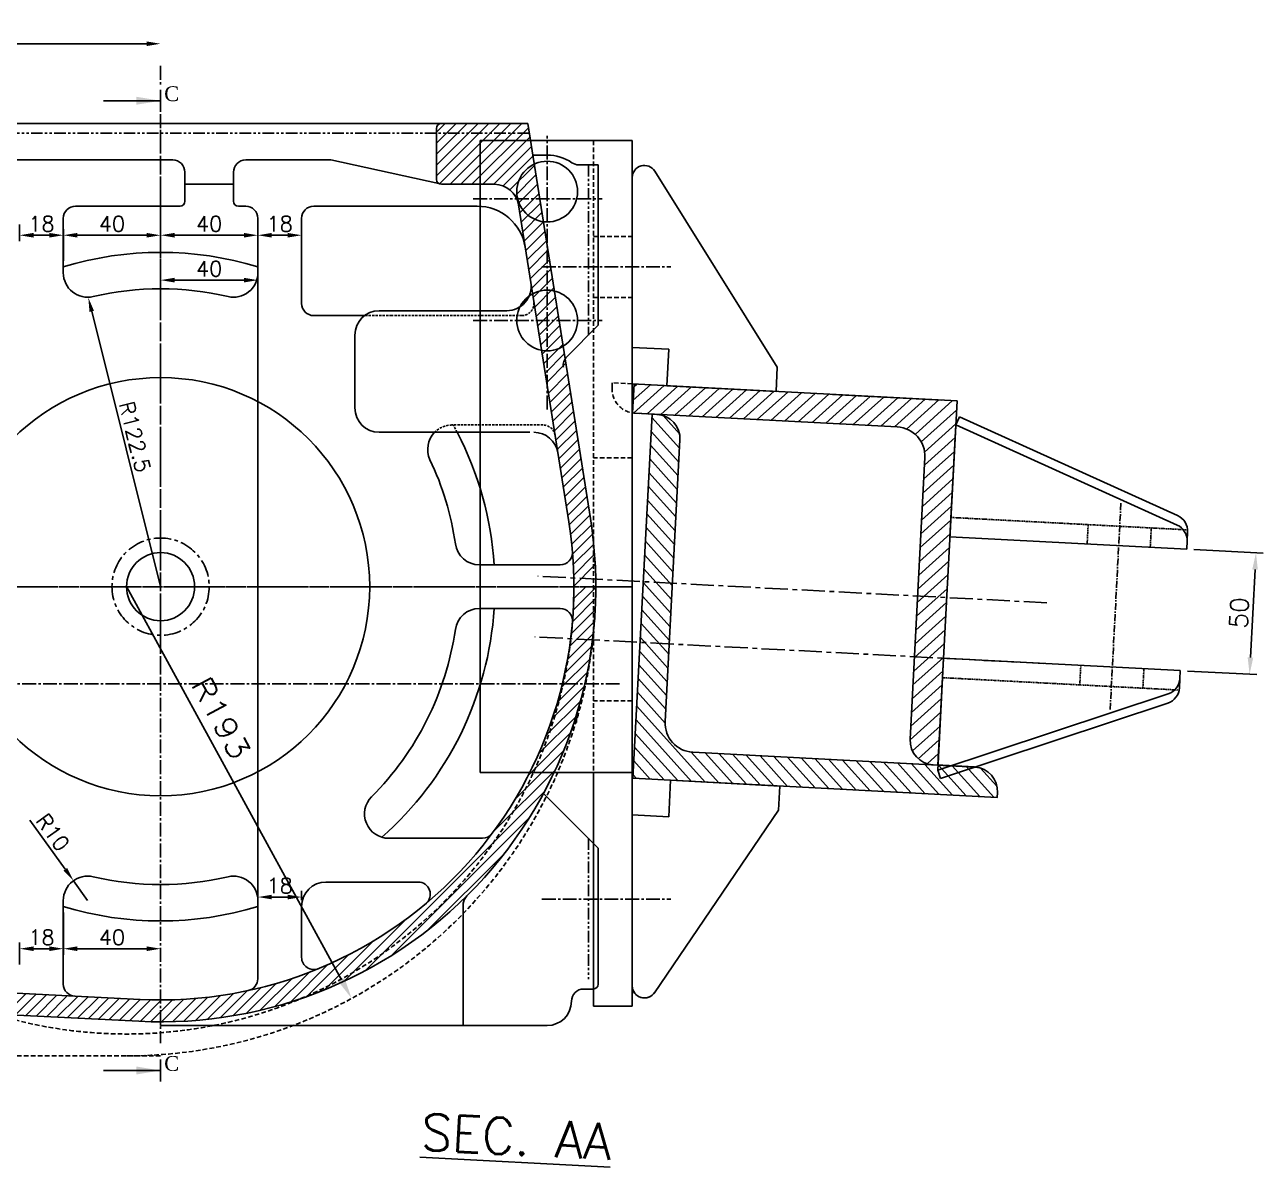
# Model space of a CAD drawing. Header units: millimetres. Extents: x -3508 to 12243, y -3609 to 4092.
# Drawn here: x 2310 to 2819, y -3385 to -2915 of the extents above; entities that cross this region are included whole.
import ezdxf

# ---------------------------------------------------------------- set-up
doc = ezdxf.new("R2010")
doc.units = ezdxf.units.MM
doc.header["$LTSCALE"] = 0.3
doc.header["$PDSIZE"] = -50
for name, pattern in [('CENTER', [50.8, 31.75, -6.35, 6.35, -6.35]), ('CENTER2', [28.575, 19.05, -3.175, 3.175, -3.175]), ('HIDDEN', [9.525, 6.35, -3.175]), ('HIDDEN2', [4.7625, 3.175, -1.5875]), ('PHANTOM2', [31.75, 15.875, -3.175, 3.175, -3.175, 3.175, -3.175])]:
    doc.linetypes.add(name, pattern=pattern)
doc.layers.add('AM_5', color=3, linetype='Continuous', lineweight=25)
for name, color, linetype in [('center', 1, 'CENTER2'), ('CHAIN ...', 8, 'PHANTOM2'), ('hatch', 6, 'Continuous'), ('hidden', 4, 'HIDDEN2')]:
    doc.layers.add(name, color=color, linetype=linetype)
doc.styles.add('ROMANTIC', font='romantic.ttf')
doc.styles.add('rs', font='romans.shx')
doc.styles.get("Standard").update_dxf_attribs({"font": 'romans.shx', "width": 1.2})
doc.dimstyles.new('AM_ISO$4', dxfattribs={"dimtxt": 3.5, "dimasz": 3.5, "dimexe": 1, "dimexo": 1, "dimgap": 1.5, "dimtad": 1, "dimtoh": 1, "dimdsep": 46, "dimtxsty": 'Standard', "dimcen": 0, "dimclrd": 256, "dimclre": 256, "dimclrt": 2, "dimadec": 0, "dimazin": 2, "dimtp": 0.1, "dimtm": 0.1, "dimtfac": 0.71, "dimtdec": 3, "dimtofl": 0, "dimtmove": 0, "dimatfit": 0, "dimfxl": 0, "dimlwd": -1, "dimlwe": -1, "dimarcsym": 0})
doc.dimstyles.new('ISO-25', dxfattribs={"dimscale": 2.5, "dimtxt": 2.5, "dimasz": 2.5, "dimexe": 0.7, "dimexo": 0.625, "dimtad": 1, "dimdec": 3, "dimlfac": -1, "dimzin": 9, "dimdsep": 46, "dimtxsty": 'Standard', "dimcen": 2.5, "dimclrd": 1, "dimclre": 1, "dimclrt": 7, "dimazin": 0, "dimtfac": 0.65, "dimtdec": 3, "dimtmove": 0, "dimatfit": 3, "dimfxl": 0, "dimtolj": 1, "dimarcsym": 0})
doc.dimstyles.new('sarab', dxfattribs={"dimscale": 3, "dimtxt": 2.5, "dimasz": 2.3, "dimexe": 1, "dimexo": 1, "dimtad": 1, "dimdec": 3, "dimdsep": 46, "dimtxsty": 'rs', "dimcen": 0, "dimclrd": 1, "dimclre": 1, "dimclrt": 7, "dimadec": 3, "dimazin": 2, "dimtfac": 1, "dimtdec": 3, "dimtmove": 0, "dimatfit": 3, "dimfxl": 0, "dimarcsym": 0})

# ---------------------------------------------------------------- blocks, each defined once
blk = doc.blocks.new('*D967')
at = {"color": 1, "lineweight": -2, "transparency": 16777216}
for p, q in [((2790.88, -3130.72), (2819.36, -3132.21)), ((2816.01, -3138.94), (2814.11, -3175.09)), ((2788.26, -3180.65), (2816.75, -3182.14))]:
    blk.add_line(p, q, dxfattribs=at)
at = {"color": 1, "transparency": 16777216}
for points in [[(2814.86, -3138.88), (2817.15, -3139), (2816.37, -3132.05)], [(2812.96, -3175.03), (2815.26, -3175.15), (2813.75, -3181.98)]]:
    blk.add_solid(points, dxfattribs=at)
at = {"layer": 'Defpoints', "color": 0, "transparency": 16777216}
for p in [(2787.88, -3130.56), (2785.27, -3180.49), (2813.75, -3181.98)]:
    blk.add_point(p, dxfattribs=at)
at = {"color": 7, "transparency": 16777216, "insert": (2809.44, -3156.72), "char_height": 7.5, "attachment_point": 5, "rotation": 87, "style": 'rs'}
blk.add_mtext('50', dxfattribs=at)
blk = doc.blocks.new('A$C0B2B49AC')
for p, q in [((45, 10), (-9.58, 87.87)), ((-15, 15), (-18.66, 84.9)), ((-15, 15), (0, 15)), ((0, 15), (0, 0)), ((45, 0), (45, 10)), ((0, 0), (45, 0))]:
    blk.add_line(p, q)
blk.add_arc((-13.67, 85), 5, 35.0251, 183)
blk = doc.blocks.new('A$C41934899')
for p, q in [((45, 10), (-2.05, 87.59)), ((-15, 15), (-11.32, 85.26)), ((-15, 15), (0, 15)), ((0, 15), (0, 0)), ((45, 0), (45, 10)), ((0, 0), (45, 0))]:
    blk.add_line(p, q)
for start in [29.0251, 31.2311]:
    blk.add_arc((-6.32, 85), 5, start, 177)
blk = doc.blocks.new('*D1036')
at = {"color": 1, "lineweight": -2, "transparency": 16777216}
for p, q in [((1646.8, -3271.03), (1646.8, -3258.03)), ((1686.8, -3265.08), (1686.8, -3258.03)), ((1681.05, -3260.53), (1652.55, -3260.53))]:
    blk.add_line(p, q, dxfattribs=at)
at = {"color": 1, "transparency": 16777216}
for points in [[(1652.55, -3259.58), (1652.55, -3261.49), (1646.8, -3260.53)], [(1681.05, -3259.58), (1681.05, -3261.49), (1686.8, -3260.53)]]:
    blk.add_solid(points, dxfattribs=at)
at = {"layer": 'Defpoints', "color": 0, "transparency": 16777216}
for p in [(1646.8, -3260.53), (1686.8, -3267.58), (1646.8, -3273.53)]:
    blk.add_point(p, dxfattribs=at)
at = {"color": 7, "transparency": 16777216, "insert": (1666.8, -3255.85), "char_height": 6.25, "attachment_point": 5, "style": 'rs'}
blk.add_mtext('40', dxfattribs=at)
blk = doc.blocks.new('*D1038')
at = {"color": 1, "lineweight": -2, "transparency": 16777216}
for p, q in [((1686.8, -3265.08), (1686.8, -3258.03)), ((1726.8, -3271.03), (1726.8, -3258.03)), ((1692.55, -3260.53), (1721.05, -3260.53))]:
    blk.add_line(p, q, dxfattribs=at)
at = {"color": 1, "transparency": 16777216}
for points in [[(1692.55, -3259.58), (1692.55, -3261.49), (1686.8, -3260.53)], [(1721.05, -3259.58), (1721.05, -3261.49), (1726.8, -3260.53)]]:
    blk.add_solid(points, dxfattribs=at)
at = {"layer": 'Defpoints', "color": 0, "transparency": 16777216}
for p in [(1726.8, -3260.53), (1686.8, -3267.58), (1726.8, -3273.53)]:
    blk.add_point(p, dxfattribs=at)
at = {"color": 7, "transparency": 16777216, "insert": (1706.8, -3255.85), "char_height": 6.25, "attachment_point": 5, "style": 'rs'}
blk.add_mtext('40', dxfattribs=at)
blk = doc.blocks.new('*D1039')
at = {"color": 1, "lineweight": -2, "transparency": 16777216}
for p, q in [((1744.8, -3256.08), (1744.8, -3263.03)), ((1732.55, -3260.53), (1739.05, -3260.53))]:
    blk.add_line(p, q, dxfattribs=at)
at = {"color": 1, "transparency": 16777216}
for points in [[(1732.55, -3259.58), (1732.55, -3261.49), (1726.8, -3260.53)], [(1739.05, -3259.58), (1739.05, -3261.49), (1744.8, -3260.53)]]:
    blk.add_solid(points, dxfattribs=at)
at = {"layer": 'Defpoints', "color": 0, "transparency": 16777216}
for p in [(1744.8, -3253.58), (1726.8, -3260.53), (1744.8, -3260.53)]:
    blk.add_point(p, dxfattribs=at)
at = {"color": 7, "transparency": 16777216, "insert": (1735.8, -3255.85), "char_height": 6.25, "attachment_point": 5, "style": 'rs'}
blk.add_mtext('18', dxfattribs=at)
blk = doc.blocks.new('*D1040')
at = {"color": 1, "lineweight": -2, "transparency": 16777216}
for p, q in [((1628.8, -3256.08), (1628.8, -3263.03)), ((1641.05, -3260.53), (1634.55, -3260.53))]:
    blk.add_line(p, q, dxfattribs=at)
at = {"color": 1, "transparency": 16777216}
for points in [[(1634.55, -3259.58), (1634.55, -3261.49), (1628.8, -3260.53)], [(1641.05, -3259.58), (1641.05, -3261.49), (1646.8, -3260.53)]]:
    blk.add_solid(points, dxfattribs=at)
at = {"layer": 'Defpoints', "color": 0, "transparency": 16777216}
for p in [(1628.8, -3253.58), (1628.8, -3260.53), (1646.8, -3260.53)]:
    blk.add_point(p, dxfattribs=at)
at = {"color": 7, "transparency": 16777216, "insert": (1637.8, -3255.85), "char_height": 6.25, "attachment_point": 5, "style": 'rs'}
blk.add_mtext('18', dxfattribs=at)
blk = doc.blocks.new('*D1047')
at = {"color": 1, "lineweight": -2, "transparency": 16777216}
for p, q in [((1726.8, -3534.14), (1726.8, -3530.25)), ((1739.05, -3532.75), (1732.55, -3532.75)), ((1744.8, -3534.08), (1744.8, -3530.25))]:
    blk.add_line(p, q, dxfattribs=at)
at = {"color": 1, "transparency": 16777216}
for points in [[(1732.55, -3531.79), (1732.55, -3533.7), (1726.8, -3532.75)], [(1739.05, -3531.79), (1739.05, -3533.7), (1744.8, -3532.75)]]:
    blk.add_solid(points, dxfattribs=at)
at = {"layer": 'Defpoints', "color": 0, "transparency": 16777216}
for p in [(1726.8, -3532.75), (1726.8, -3536.64), (1744.8, -3536.58)]:
    blk.add_point(p, dxfattribs=at)
at = {"color": 7, "transparency": 16777216, "insert": (1735.8, -3528.06), "char_height": 6.25, "attachment_point": 5, "style": 'rs'}
blk.add_mtext('18', dxfattribs=at)
blk = doc.blocks.new('*D1048')
at = {"color": 1, "lineweight": -2, "transparency": 16777216}
for p, q in [((1686.8, -3270.08), (1686.8, -3281.5)), ((1721.05, -3279), (1692.55, -3279)), ((1726.8, -3534.14), (1726.8, -3276.5))]:
    blk.add_line(p, q, dxfattribs=at)
at = {"color": 1, "transparency": 16777216}
for points in [[(1692.55, -3278.04), (1692.55, -3279.96), (1686.8, -3279)], [(1721.05, -3278.04), (1721.05, -3279.96), (1726.8, -3279)]]:
    blk.add_solid(points, dxfattribs=at)
at = {"layer": 'Defpoints', "color": 0, "transparency": 16777216}
for p in [(1686.8, -3267.58), (1686.8, -3279), (1726.8, -3536.64)]:
    blk.add_point(p, dxfattribs=at)
at = {"color": 7, "transparency": 16777216, "insert": (1706.8, -3274.31), "char_height": 6.25, "attachment_point": 5, "style": 'rs'}
blk.add_mtext('40', dxfattribs=at)
blk = doc.blocks.new('*D1049')
at = {"color": 1, "lineweight": -2, "transparency": 16777216}
for p, q in [((1646.8, -3539.14), (1646.8, -3556.5)), ((1681.05, -3554), (1652.55, -3554))]:
    blk.add_line(p, q, dxfattribs=at)
at = {"color": 1, "transparency": 16777216}
for points in [[(1652.55, -3553.04), (1652.55, -3554.96), (1646.8, -3554)], [(1681.05, -3553.04), (1681.05, -3554.96), (1686.8, -3554)]]:
    blk.add_solid(points, dxfattribs=at)
at = {"layer": 'Defpoints', "color": 0, "transparency": 16777216}
for p in [(1646.8, -3536.64), (1646.8, -3554), (1686.8, -3554)]:
    blk.add_point(p, dxfattribs=at)
at = {"color": 7, "transparency": 16777216, "insert": (1666.8, -3549.31), "char_height": 6.25, "attachment_point": 5, "style": 'rs'}
blk.add_mtext('40', dxfattribs=at)
blk = doc.blocks.new('*D1026')
at = {"color": 1, "lineweight": -2, "transparency": 16777216}
for p, q in [((1628.8, -3560.49), (1628.8, -3551.5)), ((1641.05, -3554), (1634.55, -3554))]:
    blk.add_line(p, q, dxfattribs=at)
at = {"color": 1, "transparency": 16777216}
for points in [[(1634.55, -3553.04), (1634.55, -3554.96), (1628.8, -3554)], [(1641.05, -3553.04), (1641.05, -3554.96), (1646.8, -3554)]]:
    blk.add_solid(points, dxfattribs=at)
at = {"layer": 'Defpoints', "color": 0, "transparency": 16777216}
for p in [(1628.8, -3554), (1646.8, -3554), (1628.8, -3562.99)]:
    blk.add_point(p, dxfattribs=at)
at = {"color": 7, "transparency": 16777216, "insert": (1637.8, -3549.31), "char_height": 6.25, "attachment_point": 5, "style": 'rs'}
blk.add_mtext('18', dxfattribs=at)
blk = doc.blocks.new('*D1050')
at = {"color": 1, "lineweight": -2, "transparency": 16777216}
blk.add_line((1686.8, -3405.08), (1658.48, -3291.82), dxfattribs=at)
at = {"color": 1, "transparency": 16777216}
blk.add_solid([(1659.41, -3291.59), (1657.55, -3292.05), (1657.08, -3286.24)], dxfattribs=at)
at = {"layer": 'Defpoints', "color": 0, "transparency": 16777216}
for p in [(1657.08, -3286.24), (1686.8, -3405.08)]:
    blk.add_point(p, dxfattribs=at)
at = {"color": 7, "transparency": 16777216, "insert": (1676.22, -3343.44), "char_height": 6.25, "attachment_point": 5, "rotation": 284.0399, "style": 'rs'}
blk.add_mtext('R122.5', dxfattribs=at)
blk = doc.blocks.new('*D1056')
at = {"color": 1, "lineweight": -2, "transparency": 16777216}
for p, q in [((1467.8, -3245.58), (1467.8, -3179.27)), ((1681.05, -3181.77), (1473.55, -3181.77))]:
    blk.add_line(p, q, dxfattribs=at)
at = {"color": 1, "transparency": 16777216}
for points in [[(1473.55, -3180.82), (1473.55, -3182.73), (1467.8, -3181.77)], [(1681.05, -3180.82), (1681.05, -3182.73), (1686.8, -3181.77)]]:
    blk.add_solid(points, dxfattribs=at)
at = {"layer": 'Defpoints', "color": 0, "transparency": 16777216}
for p in [(1467.8, -3181.77), (1686.8, -3181.77), (1467.8, -3248.08)]:
    blk.add_point(p, dxfattribs=at)
at = {"color": 7, "transparency": 16777216, "insert": (1580.32, -3177.09), "char_height": 6.25, "attachment_point": 5, "style": 'rs'}
blk.add_mtext('219', dxfattribs=at)
blk = doc.blocks.new('*D1070')
at = {"color": 1, "lineweight": -2, "transparency": 16777216}
for p, q in [((1633.08, -3501.07), (1647.62, -3521.34)), ((1656.8, -3534.14), (1650.97, -3526.02))]:
    blk.add_line(p, q, dxfattribs=at)
at = {"color": 1, "transparency": 16777216}
blk.add_solid([(1648.4, -3520.79), (1646.84, -3521.9), (1650.97, -3526.02)], dxfattribs=at)
at = {"layer": 'Defpoints', "color": 0, "transparency": 16777216}
for p in [(1650.97, -3526.02), (1656.8, -3534.14)]:
    blk.add_point(p, dxfattribs=at)
at = {"color": 7, "transparency": 16777216, "insert": (1642.48, -3506.14), "char_height": 6.25, "attachment_point": 5, "rotation": 305.6528, "style": 'rs'}
blk.add_mtext('R10', dxfattribs=at)
blk = doc.blocks.new('*D1035')
at = {"layer": 'AM_5', "linetype": 'ByBlock', "transparency": 16777216}
blk.add_line((1672.8, -3405.08), (1761.17, -3566.76), dxfattribs=at)
at = {"layer": 'AM_5', "transparency": 16777216}
blk.add_solid([(1762.45, -3566.06), (1759.89, -3567.46), (1765.36, -3574.44)], dxfattribs=at)
at = {"layer": 'Defpoints', "color": 0, "transparency": 16777216}
for p in [(1672.8, -3405.08), (1765.36, -3574.44)]:
    blk.add_point(p, dxfattribs=at)
at = {"layer": 'AM_5', "color": 2, "transparency": 16777216, "insert": (1711.64, -3459.21), "char_height": 8.75, "attachment_point": 5, "rotation": 298.6593}
blk.add_mtext('R193', dxfattribs=at)
blk = doc.blocks.new('A$C2A2F07DF')
at = {"layer": 'hatch'}
h = blk.add_hatch(dxfattribs=at)
h.set_pattern_fill('ANSI31', color=2, style=0)
h.set_pattern_definition([(45, (-4343.4845, 207.352), (-2.245064, 2.245064), [])])
h.paths.add_polyline_path([(-307.25, -163.902), (-307.25, -154.89), (-404.775, -150.027, -0.3996949), (-419.978, -134.047), (-419.978, -33.919), (-417.67, 0), (-426.732, 0), (-428.978, -33.614), (-428.978, -134.047, 0.3996949), (-405.223, -159.016)])
h.paths.add_polyline_path([(-183.25, -170.085), (-183.25, -161.074), (-307.25, -154.89), (-307.25, -163.902)])
h.paths.add_polyline_path([(-183.25, -161.074), (-183.25, -170.085), (-8.915, -178.778, 0.0124564), (0, -179), (0, -170, -0.0124564), (-8.466, -169.789)])
h.paths.add_polyline_path([(179, 0), (170, 0, -0.4142136), (0, -170), (0, -179, 0.4142136)])
at = {"color": 2}
for p, q in [((0, 195.36), (0, 204.377)), ((151, 190.5), (-414, 190.5)), ((113.5, 188.5), (113.5, 167.5)), ((151, 190.5), (176.786, 28.064)), ((5, 175.5), (-65, 175.5)), ((70, 175.5), (35, 175.5)), ((70, 175.5), (114.433, 165.808)), ((159, 177.5), (152.903, 177.5)), ((180, 173.5), (171.961, 173.5)), ((180, 173.5), (180, 107.5)), ((10, 170.5), (10, 158.5)), ((30, 170.5), (30, 158.5)), ((30, 165.5), (10, 165.5)), ((115.5, 165.5), (137.318, 165.5)), ((8, 156.5), (-35, 156.5)), ((35, 156.5), (32, 156.5)), ((130.209, 156.5), (63, 156.5)), ((147.195, 157.068), (167.898, 26.653)), ((-40, 151.5), (-40, 129.059)), ((40, 151.5), (40, 129.059)), ((58, 151.5), (58, 116.5)), ((89.899, 113.5), (142.398, 113.5)), ((83.899, 111.5), (63, 111.5)), ((180, 107.5), (167.023, 94.523)), ((79.899, 103.5), (79.899, 73.5)), ((79.899, 88.5), (79.899, 88.5)), ((89.899, 63.5), (151.852, 63.5)), ((164.405, 9), (131.131, 9)), ((-61.25, 0), (-48.75, 0)), ((164.405, -9), (131.131, -9)), ((180, -107.5), (157.52, -85.02)), ((132.374, -103.5), (93.883, -103.5)), ((180, -107.5), (180, -163.5)), ((105.937, -121.5), (68, -121.5)), ((-40, -129.059), (-40, -163.46)), ((40, -129.059), (40, -161.245)), ((58, -131.5), (58, -152.499)), ((124.5, -129.918), (124.5, -180.5)), ((-8.466, -169.789), (-404.775, -150.027)), ((-8.915, -178.778), (-405.223, -159.016)), ((178.001, -165.5), (174, -165.5)), ((178.001, -165.5), (174, -165.5)), ((178, -165.5), (174, -165.5)), ((178, -165.5), (174, -165.5)), ((0, -180.5), (0, -179)), ((151, -180.5), (0, -180.5)), ((159, -180.5), (0, -180.5)), ((0, -203.516), (0, -194.5))]:
    blk.add_line(p, q, dxfattribs=at)
at = {"color": 4, "linetype": 'HIDDEN'}
blk.add_line((0, -193), (-94.064, -193), dxfattribs=at)
at = {"color": 2}
for radius in [86, 14]:
    blk.add_circle((0, 0), radius, dxfattribs=at)
for centre, radius, start, end in [((115.5, 188.5), 2, 90, 180), ((5, 170.5), 5, 0, 90), ((35, 170.5), 5, 90, 180), ((159, 159.5), 18, 55.69885, 90), ((171.961, 178.5), 5, 235.69885, 270), ((115.5, 167.5), 2, 180, 270), ((137.318, 155.5), 10, 9.0203, 90), ((8, 158.5), 2, 270, 0), ((32, 158.5), 2, 180, 270), ((-35, 151.5), 5, 90, 180), ((35, 151.5), 5, 0, 90), ((63, 151.5), 5, 90, 180), ((130.209, 136.5), 20, 9.0203, 90), ((0, 0), 137.5, 73.08761, 106.91239), ((-30, 129.059), 10, 180, 283.0861), ((30, 129.059), 10, 256.9139, 0), ((0, 0), 122.5, 76.9139, 103.0861), ((142.398, 123.5), 10, 270, 9.0203), ((63, 116.5), 5, 180, 270), ((89.899, 103.5), 10, 90, 180), ((170.613, 91.041), 5, 135, 188.3281), ((89.899, 73.5), 10, 180, 270), ((119.85, 56.5), 10, 135.573, 205.24027), ((0, 0), 137.5, 3.75295, 27.50449), ((153.511, 53.5), 10, 9.0203, 90), ((0, 0), 122.5, 8.24442, 25.24027), ((0, 0), 179, 267.14535, 9.0203), ((0, 0), 170, 267.14535, 9.0203), ((131.131, 19), 10, 188.24442, 270), ((164.405, 14), 5, 270, 4.86731), ((0, 0), 137.5, 311.44029, 356.24705), ((131.131, -19), 10, 90, 171.75558), ((164.405, -14), 5, 355.13269, 90), ((0, 0), 122.5, 315.11708, 351.75558), ((191, -55.857), 20, 163.69871, 180), ((93.883, -93.5), 10, 135.11708, 270), ((132.374, -98.5), 5, 270, 323.34682), ((-30, -129.059), 10, 76.9139, 180), ((0, 0), 122.5, 256.9139, 283.0861), ((30, -129.059), 10, 0, 103.0861), ((68, -131.5), 10, 90, 180), ((105.937, -126.5), 5, 309.94451, 90), ((129.5, -130.712), 5, 134.73303, 180), ((0, 0), 137.5, 253.08761, 286.91239), ((63, -152.499), 5, 180, 292.44635), ((35, -161.245), 5, 282.24669, 0), ((-35, -163.46), 5, 180, 267.14535), ((174, -170.5), 5, 90, 180), ((178, -163.5), 2, 270, 0), ((159, -170.5), 10, 270, 0)]:
    blk.add_arc(centre, radius, start, end, dxfattribs=at)
at = {"color": 4, "linetype": 'HIDDEN'}
for radius, start in [(184, 252.85023), (193, 270)]:
    blk.add_arc((-14, 0), radius, start, 0, dxfattribs=at)
at = {"layer": 'center', "color": 2}
for p, q in [((0, 214.173), (0, 205.781)), ((0, 204.377), (0, 195.36)), ((0, 194.363), (0, -187.778)), ((188.813, 0), (-443.5, 0)), ((188.813, -40), (-443.5, -40))]:
    blk.add_line(p, q, dxfattribs=at)
at = {"layer": 'CHAIN ...', "color": 2}
for p, q in [((151.513, 186.5), (-414.267, 186.5)), ((176, 173.5), (176, 103.5)), ((176, -103.5), (176, -161.5)), ((176, -103.5), (176, -161.5))]:
    blk.add_line(p, q, dxfattribs=at)
at = {"layer": 'hatch', "color": 2}
for p, q in [((113.5, 186.895), (117.105, 190.5)), ((113.5, 182.404), (121.596, 190.5)), ((113.5, 177.914), (126.086, 190.5)), ((113.5, 173.424), (130.576, 190.5)), ((113.5, 168.934), (135.066, 190.5)), ((114.716, 165.66), (139.556, 190.5)), ((119.046, 165.5), (144.046, 190.5)), ((123.536, 165.5), (148.536, 190.5)), ((128.026, 165.5), (151.278, 188.751)), ((132.517, 165.5), (151.893, 184.876)), ((137.007, 165.5), (152.508, 181.001)), ((140.852, 164.855), (153.123, 177.126)), ((143.692, 163.205), (153.738, 173.251)), ((145.79, 160.813), (154.353, 169.376)), ((147.09, 157.623), (154.968, 165.501)), ((147.719, 153.762), (155.584, 161.626)), ((148.335, 149.887), (156.199, 157.751)), ((148.95, 146.012), (156.814, 153.876)), ((149.565, 142.137), (157.429, 150.001)), ((150.18, 138.262), (158.044, 146.126)), ((150.795, 134.387), (158.659, 142.251)), ((151.41, 130.512), (159.274, 138.376)), ((152.025, 126.637), (159.89, 134.501)), ((152.641, 122.762), (160.505, 130.626)), ((153.256, 118.887), (161.12, 126.751)), ((153.871, 115.012), (161.735, 122.876)), ((154.486, 111.137), (162.35, 119.002)), ((155.101, 107.262), (162.965, 115.127)), ((155.716, 103.387), (163.581, 111.252)), ((156.331, 99.512), (164.196, 107.377)), ((156.947, 95.637), (164.811, 103.502)), ((157.562, 91.762), (165.426, 99.627)), ((158.177, 87.887), (166.041, 95.752)), ((158.792, 84.012), (166.656, 91.877)), ((159.485, 79.647), (167.349, 87.511)), ((160.1, 75.772), (167.964, 83.636)), ((160.715, 71.897), (168.58, 79.761)), ((161.33, 68.022), (169.195, 75.886)), ((161.946, 64.147), (169.81, 72.011)), ((162.561, 60.272), (170.425, 68.136)), ((163.176, 56.397), (171.04, 64.261)), ((163.791, 52.522), (171.655, 60.386)), ((164.406, 48.647), (172.27, 56.511)), ((165.021, 44.772), (172.886, 52.636)), ((165.636, 40.897), (173.501, 48.761)), ((166.252, 37.022), (174.116, 44.886)), ((166.867, 33.147), (174.731, 41.011)), ((167.482, 29.272), (175.346, 37.136)), ((168.093, 25.393), (175.961, 33.261)), ((168.641, 21.451), (176.576, 29.386)), ((169.105, 17.424), (177.175, 25.495)), ((169.478, 13.308), (177.7, 21.53)), ((169.756, 9.096), (178.144, 17.484)), ((169.933, 4.782), (178.501, 13.351)), ((169.641, 0), (178.767, 9.126))]:
    blk.add_line(p, q, dxfattribs=at)
at = {"layer": 'hidden', "color": 2}
for p, q in [((95.101, 111.5), (83.899, 111.5)), ((148.572, 111.5), (95.101, 111.5)), ((157.303, 66.5), (119.85, 66.5))]:
    blk.add_line(p, q, dxfattribs=at)
for centre, radius, start, end in [((148.572, 116.5), 5, 270, 9.0203), ((119.85, 56.5), 10, 90, 135.573), ((0, 0), 137.5, 27.50449, 28.92317), ((157.303, 61.5), 5, 9.0203, 90)]:
    blk.add_arc(centre, radius, start, end, dxfattribs=at)
at = {"color": 2, "style": 'ROMANTIC'}
for p in [(1.478, 199.713), (1.478, -199.163)]:
    blk.add_text('C', height=6.1, dxfattribs=at).set_placement(p)
at = {"color": 2}
dim = blk.add_linear_dim(base=(-219, 223.309), p1=(0, 223.309), p2=(-219, 157), dimstyle='sarab', override={"dimscale": 2.5, "dimdec": 2, "dimadec": 2, "dimtdec": 2, "dimatfit": 0}, dxfattribs=at)
dim.commit()
dim.dimension.update_dxf_attribs({"geometry": '*D1056', "text_midpoint": (-106.475, 223.309), "dimtype": 128, "insert": (-1686.799, 3405.083)})
for base, p1, p2, picture, middle in [((-58, 144.549), (-40, 144.549), (-58, 151.5), '*D1040', (-49, 149.236)), ((-40, 144.549), (0, 137.5), (-40, 131.553), '*D1036', (-20, 149.236)), ((40, 144.549), (0, 137.5), (40, 131.553), '*D1038', (20, 149.236)), ((58, 144.549), (40, 144.549), (58, 151.5), '*D1039', (49, 149.236)), ((0, 126.084), (40, -131.553), (0, 137.5), '*D1048', (20, 130.771)), ((40, -127.663), (58, -131.5), (40, -131.553), '*D1047', (49, -122.976)), ((-40, -148.916), (0, -148.916), (-40, -131.553), '*D1049', (-20, -144.229)), ((-58, -148.916), (-40, -148.916), (-58, -157.908), '*D1026', (-49, -144.229))]:
    dim = blk.add_linear_dim(base=base, p1=p1, p2=p2, dimstyle='sarab', override={"dimscale": 2.5, "dimdec": 2, "dimadec": 2, "dimtdec": 2, "dimatfit": 0}, dxfattribs=at)
    dim.commit()
    dim.dimension.update_dxf_attribs({"geometry": picture, "text_midpoint": middle, "insert": (-1686.799, 3405.083)})
dim = blk.add_radius_dim(center=(0, 0), mpoint=(13.959, 121.702), dimstyle='sarab', override={"dimscale": 2.5, "dimdec": 2, "dimadec": 2, "dimtdec": 2, "dimatfit": 0}, dxfattribs=at)
dim.commit()
dim.dimension.update_dxf_attribs({"geometry": '*D1050', "text_midpoint": (-15.131, 60.508), "dimtype": 132, "insert": (-1686.799, 3405.083)})
dim = blk.add_radius_dim(center=(-30, -129.059), mpoint=(-35.829, -120.933), dimstyle='sarab', override={"dimscale": 2.5, "dimdec": 2, "dimadec": 2, "dimtdec": 2}, dxfattribs=at)
dim.commit()
dim.dimension.update_dxf_attribs({"geometry": '*D1070', "text_midpoint": (-44.317, -101.058), "insert": (-1686.799, 3405.083)})
at = {"layer": 'AM_5', "color": 2}
dim = blk.add_radius_dim(center=(-14, 0), mpoint=(78.563, -169.355), dimstyle='AM_ISO$4', override={"dimscale": 2.5}, dxfattribs=at)
dim.commit()
dim.dimension.update_dxf_attribs({"geometry": '*D1035', "text_midpoint": (17.715, -58.026), "dimtype": 132, "insert": (-1686.799, 3405.083)})
at = {"color": 2}
for points in [[(0, 199.869), (-23.506, 199.869)], [(0, -199.008), (-23.506, -199.008)]]:
    blk.add_leader(points, dimstyle='ISO-25', override={"dimscale": 2, "dimasz": 5}, dxfattribs=at)

msp = doc.modelspace()

# ---------------------------------------------------------------- hatches: boundary and pattern name
h = msp.add_hatch()
h.set_pattern_fill('_USER', color=6, scale=4, angle=132, style=0, pattern_type=0)
h.set_pattern_definition([(132, (14826.4296, 21035.6865), (-2.9725793, -2.6765224), [])])
h.paths.add_polyline_path([(2700.5776, -3220.1136), (2584.7366, -3214.0426, -0.41421356), (2573.3811, -3201.431), (2579.452, -3085.59, 0.41421356), (2569.9891, -3075.0804), (2567.9918, -3074.9757), (2560.1414, -3224.7701), (2709.9359, -3232.6205), (2710.0405, -3230.6233, 0.41421356)])
at = {"layer": 'hatch'}
h = msp.add_hatch(dxfattribs=at)
h.set_pattern_fill('_USER', color=256, scale=4, angle=42, style=0, pattern_type=0)
h.set_pattern_definition([(42, (4994.2915, 20135.7223), (-2.6765224, 2.9725793), [])])
h.paths.add_polyline_path([(2564.4793, -3062.7751), (2560.6346, -3062.5736), (2560.0091, -3074.5075, 0.02495302), (2561.0014, -3074.6093), (2563.8513, -3074.7587)])
h.paths.add_polyline_path([(2693.4486, -3069.5341), (2564.4793, -3062.7751), (2563.8513, -3074.7587), (2668.8534, -3080.2616, -0.41421356), (2680.2089, -3092.8732), (2677.2258, -3149.7951), (2689.2093, -3150.4231)])
h.paths.add_polyline_path([(2689.2093, -3150.4231), (2677.2258, -3149.7951), (2675.9174, -3174.7608), (2687.901, -3175.3889)])
h.paths.add_polyline_path([(2687.901, -3175.3889), (2675.9174, -3174.7608), (2674.138, -3208.7142, 0.41421356), (2683.6009, -3219.2239), (2685.5982, -3219.3286)])

# ---------------------------------------------------------------- linework, layer by layer
at = {"color": 1, "linetype": 'CENTER', "ltscale": 0.75}
for p, q in [((2365.8602, -3181.644), (2365.8602, -2957.9912)), ((2313.7742, -3145.9502), (2560.1414, -3145.9502))]:
    msp.add_line(p, q, dxfattribs=at)
at = {"color": 7}
for p, q in [((2497.3602, -2962.4502), (2497.3602, -3222.4502)), ((2543.8602, -2962.4502), (2497.3602, -2962.4502)), ((2543.8602, -2962.4502), (2559.8602, -2962.4502)), ((2559.8602, -2962.4502), (2559.8602, -3318.4502)), ((2559.8602, -3222.4502), (2497.3602, -3222.4502)), ((2543.8602, -3222.4502), (2543.8602, -3318.4502))]:
    msp.add_line(p, q, dxfattribs=at)
at = {"color": 4, "linetype": 'HIDDEN'}
for p, q in [((2543.8602, -2962.4502), (2543.8602, -3222.4502)), ((2543.8602, -3001.9502), (2559.8602, -3001.9502)), ((2543.8602, -3026.9502), (2559.8602, -3026.9502)), ((2559.8602, -3092.9502), (2543.8602, -3092.9502)), ((2559.8602, -3192.9502), (2543.8602, -3192.9502))]:
    msp.add_line(p, q, dxfattribs=at)
for p, q in [((2560.01, -3074.4914), (2560.6346, -3062.5736)), ((2642.2141, -3066.849), (2687.1524, -3069.2042)), ((2692.9316, -3079.3991), (2694.4212, -3076.1083)), ((2694.4212, -3076.1083), (2784.152, -3116.7271)), ((2692.9316, -3079.3991), (2690.5177, -3125.4574)), ((2692.9316, -3079.3991), (2783.949, -3120.6003)), ((2690.5177, -3125.4574), (2787.8841, -3130.5601)), ((2788.2557, -3123.4705), (2787.8841, -3130.5601)), ((2685.4871, -3221.4472), (2687.901, -3175.3889)), ((2687.901, -3175.3889), (2785.2673, -3180.4916)), ((2784.8958, -3187.5813), (2785.2673, -3180.4916)), ((2685.4871, -3221.4472), (2780.3127, -3189.9856)), ((2686.6246, -3224.8756), (2780.1097, -3193.8588)), ((2543.8602, -3222.4502), (2497.3602, -3222.4502)), ((2685.4871, -3221.4472), (2686.6246, -3224.8756)), ((2559.8602, -3318.4502), (2543.8602, -3318.4502))]:
    msp.add_line(p, q)
at = {"color": 1, "linetype": 'CENTER', "ltscale": 0.3}
msp.add_line((2760.84, -3111.5884), (2756.3882, -3196.5326), dxfattribs=at)
at = {"color": 1, "linetype": 'CENTER'}
for p, q in [((2730.4294, -3152.5834), (2521.0814, -3141.6119)), ((2729.121, -3177.5491), (2519.773, -3166.5776))]:
    msp.add_line(p, q, dxfattribs=at)
at = {"color": 4, "linetype": 'HIDDEN'}
msp.add_lwpolyline([(2551.6432, -3062.1024), (2551.5385, -3064.0997, 0.41421356), (2561.0014, -3074.6093), (2567.9918, -3074.9757)], format="xyb", dxfattribs=at)
msp.add_lwpolyline([(2559.8602, -3062.4742), (2551.6432, -3062.1024)], dxfattribs=at)
for points in [[(2561.0014, -3074.6093), (2668.8534, -3080.2616, -0.41421356), (2680.2089, -3092.8732), (2674.138, -3208.7142, 0.41421356), (2683.6009, -3219.2239), (2685.5982, -3219.3286), (2693.4486, -3069.5341), (2559.8602, -3062.5331)], [(2685.5982, -3219.3286), (2584.7366, -3214.0426, -0.41421356), (2573.3811, -3201.431), (2579.452, -3085.59, 0.41421356), (2569.9891, -3075.0804), (2567.9918, -3074.9757), (2560.1414, -3224.7701), (2709.9359, -3232.6205), (2710.0405, -3230.6233, 0.40453257), (2700.9085, -3220.1364)]]:
    msp.add_lwpolyline(points, format="xyb")
at = {"color": 7}
for centre in [(2524.8602, -2983.4502), (2524.8602, -3036.4502)]:
    msp.add_circle(centre, 12.5, dxfattribs=at)
at = {"color": 1, "linetype": 'CENTER', "ltscale": 0.75}
msp.add_circle((2365.8602, -3145.9502), 20, dxfattribs=at)
for centre, start, end in [((2781.2653, -3123.1041), 357, 65.645), ((2781.0623, -3126.9773), 357, 65.645), ((2777.9054, -3187.2149), 288.355, 357), ((2778.1084, -3183.3417), 288.355, 357)]:
    msp.add_arc(centre, 7, start, end)
at = {"layer": 'center'}
for p, q in [((2524.8602, -3073.0706), (2524.8602, -2960.5115)), ((2494.4343, -2986.4502), (2547.4281, -2986.4502)), ((2522.6585, -3014.4502), (2575.6523, -3014.4502)), ((2494.4343, -3036.4502), (2547.4281, -3036.4502)), ((2522.6585, -3274.4502), (2575.6523, -3274.4502))]:
    msp.add_line(p, q, dxfattribs=at)
at = {"layer": 'hidden', "ltscale": 0.5}
for p, q in [((2690.9364, -3117.4683), (2788.3028, -3122.5711)), ((2747.359, -3120.4253), (2746.9403, -3128.4144)), ((2773.3234, -3121.7861), (2772.9047, -3129.7751)), ((2743.9048, -3186.3349), (2744.3235, -3178.3458)), ((2687.4823, -3183.3779), (2784.8486, -3188.4807)), ((2769.8692, -3187.6956), (2770.2879, -3179.7066))]:
    msp.add_line(p, q, dxfattribs=at)
at = {"layer": 'hidden', "ltscale": 0.2}
msp.add_lwpolyline([(2700.9228, -3220.1317), (2685.5982, -3219.3286)], dxfattribs=at)

# ---------------------------------------------------------------- block references
msp.add_blockref('A$C2A2F07DF', (2365.8602, -3145.9502))
at = {"rotation": 357.0000000000007}
msp.add_blockref('A$C0B2B49AC', (2574.0546, -3063.277), dxfattribs=at)
at = {"xscale": -1, "rotation": 177.0000000000007}
msp.add_blockref('A$C41934899', (2575.6247, -3225.5816), dxfattribs=at)

# ---------------------------------------------------------------- texts
at = {"style": 'rs'}
msp.add_text('%%USEC. AA', height=15, rotation=357, dxfattribs=at).set_placement((2472.6364, -3377.6433))

# ---------------------------------------------------------------- dimensions: what is measured, and where the dimension line sits
dim = msp.add_linear_dim(base=(2813.7508, -3181.9844), p1=(2787.8841, -3130.5601), p2=(2785.2673, -3180.4916), angle=87, dimstyle='sarab')
dim.commit()
dim.dimension.update_dxf_attribs({"geometry": '*D967', "text_midpoint": (2809.4419, -3156.7242)})

doc.saveas('drawing.dxf')
